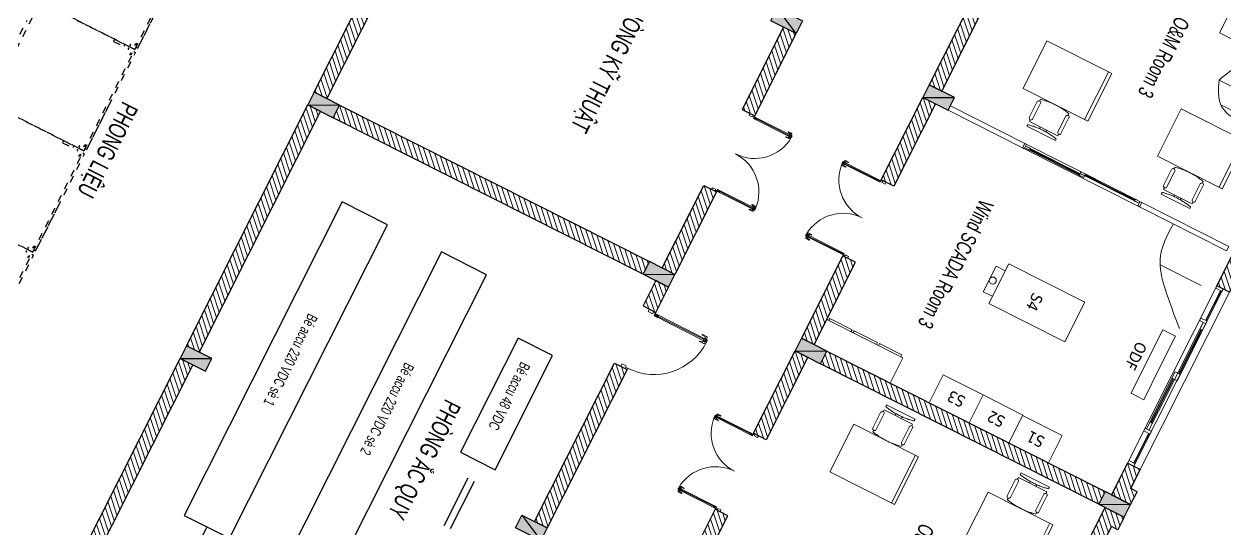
# Model space of a CAD drawing. Header units: metres. Extents: x 0 to 547597, y 0 to 1844684.
# Drawn here: x 543399.81 to 543416.75, y 1844540.76 to 1844547.88 of the extents above; entities that cross this region are included whole.
import ezdxf
from ezdxf.enums import TextEntityAlignment as Align

# ---------------------------------------------------------------- set-up
doc = ezdxf.new("R2010")
doc.units = ezdxf.units.M
for name, pattern in [('ACAD_ISO04W100', [30, 24, -3, 0, -3]), ('CENTER', [2, 1.25, -0.25, 0.25, -0.25]), ('CONTINOUS', [0]), ('HIDDEN', [0.375, 0.25, -0.125])]:
    doc.linetypes.add(name, pattern=pattern)
doc.layers.add('0_khong_in', color=5, linetype='Continuous', plot=False)
for name, color, linetype in [('5_Thep', 4, 'Continuous'), ('KH-Dam', 6, 'Continuous'), ('Noi_that', 7, 'Continuous'), ('TB220kVhientai', 7, 'Continuous'), ('TEXT', 5, 'Continuous'), ('Tuong lai', 1, 'CENTER'), ('VAT LIEU BTCT', 1, 'Continuous')]:
    doc.layers.add(name, color=color, linetype=linetype)
for name, color, linetype, lineweight in [('A-Detl-Medm', 4, 'Continuous', 15), ('A-Door', 35, 'Continuous', 9), ('A-Hatch', 8, 'Continuous', 5), ('A-Sect-Conc', 1, 'Continuous', 30), ('A-Text-VN', 7, 'Continuous', 5), ('A-Wall', 3, 'Continuous', 30), ('Net 015', 3, 'Continuous', 15), ('Tam HPL', 30, 'Continuous', 15), ('TEXT_Phong', 12, 'Continuous', 20), ('TEXT_tu_bang', 12, 'Continuous', 20)]:
    doc.layers.add(name, color=color, linetype=linetype, lineweight=lineweight)
doc.styles.add('cuong DAC', font='hoatbif.shx', dxfattribs={"width": 0.7})
doc.styles.add('hoafon', font='hoatfon.shx', dxfattribs={"width": 0.7})
doc.styles.add('Tahoma-R', font='TAHOMA.TTF')
pattern_1 = [(225, (30947.505, -4433.26), (44.19417, -44.19417), [])]
pattern_2 = [(225, (-1445987.294, -764939.38), (44.1941738, -44.1941738), [])]
pattern_3 = [(225, (-1445987.294, -765039.38), (44.1941738, -44.1941738), [])]
pattern_4 = [(225, (-1441987.294, -764939.38), (44.1941738, -44.1941738), [])]

# ---------------------------------------------------------------- blocks, each defined once
blk = doc.blocks.new('col200x400')
at = {"layer": 'A-Sect-Conc'}
h = blk.add_hatch(color=256, dxfattribs=at)
h.dxf.hatch_style = 1
h.paths.add_polyline_path([(-100, -200), (100, -200), (100, 200), (-100, 200)])
blk.add_line((-100, 200), (100, -200), dxfattribs=at)
blk.add_lwpolyline([(-100, -200), (100, -200), (100, 200), (-100, 200)], close=True, dxfattribs=at)
blk = doc.blocks.new('cua 900')
for p, q in [((-0.2, 8.93), (-0.2, 8.32)), ((-0.06, 8.71), (-0.1, 8.32)), ((0.13, 9.1), (-0.06, 9.1)), ((0.13, 8.85), (0.05, 8.85)), ((0.13, 8.85), (0.13, 9.1)), ((0.52, 9.29), (0.19, 9.29)), ((0.19, 9.29), (0.19, 8.73)), ((0.52, 8.73), (0.19, 9.29)), ((0.19, 8.73), (0.52, 9.29)), ((0.19, 9.29), (0.52, 9.29)), ((0.19, 9.29), (0.52, 9.29)), ((0.19, 1), (0.19, 9.29)), ((0.19, 8.73), (0.52, 8.73)), ((0.19, 8.73), (0.52, 8.73)), ((0.35, 1.56), (0.35, 8.73)), ((0.52, 8.73), (0.52, 9.29)), ((0.52, 1), (0.52, 9.29)), ((0.58, 9.1), (0.77, 9.1)), ((0.58, 8.85), (0.58, 9.1)), ((0.58, 8.85), (0.66, 8.85)), ((0.77, 8.71), (0.81, 8.38)), ((0.9, 8.99), (0.9, 8.38)), ((0, 1), (0, 0)), ((0.19, 1), (0, 1)), ((0.38, 0), (0, 0)), ((0.52, 1.56), (0.19, 1.56)), ((0.19, 1.56), (0.19, 1)), ((0.19, 1.56), (0.52, 1)), ((0.52, 1.56), (0.19, 1)), ((0.19, 1.56), (0.52, 1.56)), ((0.19, 1), (0.52, 1)), ((0.19, 0.67), (0.19, 1)), ((0.19, 1), (0.52, 1)), ((0.38, 0.67), (0.19, 0.67)), ((0.38, 0.67), (0.38, 0)), ((0.52, 1), (0.52, 1.56)), ((8.62, 0.67), (8.62, 0)), ((8.62, 0.67), (8.81, 0.67)), ((8.62, 0), (9, 0)), ((8.81, 0.67), (8.81, 1)), ((8.81, 1), (9, 1)), ((9, 1), (9, 0))]:
    blk.add_line(p, q)
blk.add_arc((0.52, 1), 8.29, 0, 90)
at = {"extrusion": (0, 0, -1)}
for centre, major_axis, ratio, start_param, end_param in [((-0.06, 8.96), (-0.096, -0.119), 0.807443, 0.77844, 2.363153), ((0.09, 8.71), (0.109, -0.109), 1, 2.375353, 3.626458), ((0.18, 9.08), (-0.0381, -0.0381), 1, 1.082127, 2.48572), ((0.18, 8.87), (0.0381, -0.0381), 1, 0.655872, 2.059465), ((0.78, 8.97), (-0.0871, -0.0871), 1, 2.24299, 3.827702), ((-0.15, 8.32), (-0.034, -0.034), 1, 4.099235, 7.068583), ((0.86, 8.38), (0.034, -0.034), 1, 5.497787, 8.467136)]:
    blk.add_ellipse(centre, major_axis=major_axis, ratio=ratio, start_param=start_param, end_param=end_param, dxfattribs=at)
for centre, major_axis, start_param, end_param in [((0.52, 9.08), (-0.0381, -0.0381), 2.652924, 4.056517), ((0.52, 8.87), (-0.0381, -0.0381), 0.655872, 2.059465), ((0.61, 8.71), (-0.109, -0.109), 2.375353, 3.626458)]:
    blk.add_ellipse(centre, major_axis=major_axis, ratio=1, start_param=start_param, end_param=end_param)
blk = doc.blocks.new('CUA DI 1600')
for p, q in [((-0.2, 8.62), (-0.2, 8.01)), ((-0.06, 8.4), (-0.1, 8.01)), ((0.13, 8.79), (-0.06, 8.79)), ((0.13, 8.54), (0.05, 8.54)), ((0.13, 8.54), (0.13, 8.79)), ((0.19, 1), (0.19, 8.98)), ((0.19, 8.98), (0.52, 8.98)), ((0.19, 8.98), (0.52, 8.98)), ((0.19, 8.42), (0.52, 8.98)), ((0.52, 8.42), (0.19, 8.98)), ((0.19, 8.98), (0.19, 8.42)), ((0.52, 8.98), (0.19, 8.98)), ((0.19, 8.42), (0.52, 8.42)), ((0.19, 8.42), (0.52, 8.42)), ((0.35, 1.56), (0.35, 8.42)), ((0.52, 1), (0.52, 8.98)), ((0.52, 8.42), (0.52, 8.98)), ((0.58, 8.54), (0.58, 8.79)), ((0.58, 8.79), (0.77, 8.79)), ((0.58, 8.54), (0.66, 8.54)), ((0.77, 8.4), (0.81, 8.07)), ((0.9, 8.68), (0.9, 8.07)), ((15.1, 8.68), (15.1, 8.07)), ((15.23, 8.4), (15.19, 8.07)), ((15.42, 8.79), (15.23, 8.79)), ((15.42, 8.54), (15.34, 8.54)), ((15.42, 8.54), (15.42, 8.79)), ((15.48, 1), (15.48, 8.98)), ((15.81, 8.98), (15.48, 8.98)), ((15.81, 8.98), (15.48, 8.98)), ((15.81, 8.42), (15.48, 8.98)), ((15.48, 8.42), (15.81, 8.98)), ((15.48, 8.98), (15.81, 8.98)), ((15.48, 8.42), (15.48, 8.98)), ((15.81, 8.42), (15.48, 8.42)), ((15.81, 8.42), (15.48, 8.42)), ((15.65, 1.56), (15.65, 8.42)), ((15.81, 1), (15.81, 8.98)), ((15.81, 8.98), (15.81, 8.42)), ((15.87, 8.54), (15.87, 8.79)), ((15.87, 8.79), (16.06, 8.79)), ((15.87, 8.54), (15.95, 8.54)), ((16.06, 8.4), (16.1, 8.01)), ((16.2, 8.62), (16.2, 8.01)), ((0.19, 1.56), (0.52, 1.56)), ((0.52, 1.56), (0.19, 1)), ((0.19, 1.56), (0.52, 1)), ((0.19, 1.56), (0.19, 1)), ((0.52, 1.56), (0.19, 1.56)), ((0.19, 1), (0.52, 1)), ((0.19, 1), (0.52, 1)), ((0.52, 1), (0.52, 1.56)), ((15.81, 1.56), (15.48, 1.56)), ((15.48, 1.56), (15.81, 1)), ((15.81, 1.56), (15.48, 1)), ((15.48, 1.56), (15.81, 1.56)), ((15.48, 1), (15.48, 1.56)), ((15.81, 1), (15.48, 1)), ((15.81, 1), (15.48, 1)), ((15.81, 1.56), (15.81, 1))]:
    blk.add_line(p, q)
for points in [[(0.38, 0.65), (0.19, 0.65), (0.19, 1), (0, 1), (0, 0), (0.38, 0), (0.38, 0.65)], [(15.62, 0.65), (15.81, 0.65), (15.81, 1), (16, 1), (16, 0), (15.62, 0), (15.62, 0.65)]]:
    blk.add_lwpolyline(points)
for centre, start, end in [((0, 1), 0, 86.29), ((16, 1), 93.71, 180)]:
    blk.add_arc(centre, 8, start, end)
at = {"extrusion": (0, 0, -1)}
for centre, major_axis, ratio, start_param, end_param in [((-0.06, 8.65), (0.096, 0.119), 0.807443, 3.920033, 5.504745), ((-0.15, 8.01), (0.034, 0.034), 1, 0.957642, 3.926991), ((0.09, 8.4), (-0.109, 0.109), 1, 5.516946, 6.768051), ((0.18, 8.77), (0.0381, 0.0381), 1, 4.22372, 5.627313), ((0.18, 8.56), (-0.0381, 0.0381), 1, 3.797465, 5.201058), ((0.78, 8.66), (0.0871, 0.0871), 1, -0.898603, 0.68611), ((0.86, 8.07), (-0.034, 0.034), 1, 2.356194, 5.325543), ((15.39, 8.4), (0.109, 0.109), 1, 3.946149, 5.197254), ((15.48, 8.77), (0.0381, 0.0381), 1, 4.22372, 5.627313), ((15.48, 8.56), (-0.0381, 0.0381), 1, 3.797465, 5.201058)]:
    blk.add_ellipse(centre, major_axis=major_axis, ratio=ratio, start_param=start_param, end_param=end_param, dxfattribs=at)
for centre, major_axis, ratio, start_param, end_param in [((0.52, 8.77), (-0.0381, 0.0381), 1, 4.22372, 5.627313), ((0.52, 8.56), (0.0381, 0.0381), 1, 3.797465, 5.201058), ((0.61, 8.4), (-0.109, 0.109), 1, 3.946149, 5.197254), ((15.22, 8.66), (-0.0871, 0.0871), 1, -0.898603, 0.68611), ((15.14, 8.07), (0.034, 0.034), 1, 2.356194, 5.325543), ((15.82, 8.77), (-0.0381, 0.0381), 1, 4.22372, 5.627313), ((15.82, 8.56), (0.0381, 0.0381), 1, 3.797465, 5.201058), ((15.91, 8.4), (0.109, 0.109), 1, 5.516946, 6.768051), ((16.06, 8.65), (-0.096, 0.119), 0.807443, 3.920033, 5.504745), ((16.15, 8.01), (-0.034, 0.034), 1, 0.957642, 3.926991)]:
    blk.add_ellipse(centre, major_axis=major_axis, ratio=ratio, start_param=start_param, end_param=end_param)
blk = doc.blocks.new('A$C79DB7857')
at = {"layer": 'Noi_that', "color": 8, "lineweight": 20, "ltscale": 0.5}
for p, q in [((-1610, 1805), (-2361, 1805)), ((-2361, 1805), (-2361, 783)), ((-2361, 1755), (-1610, 1755)), ((-1610, 783), (-1610, 1805)), ((-410, 1805), (340, 1805)), ((-410, 783), (-410, 1805)), ((340, 1755), (-410, 1755)), ((340, 1805), (340, 783)), ((-2702, 1541), (-2709, 1531)), ((-2709, 1531), (-2709, 1523)), ((-2694, 1546), (-2702, 1541)), ((-2687, 1546), (-2694, 1546)), ((-2687, 1546), (-2435, 1546)), ((-2425, 1546), (-2435, 1546)), ((-2418, 1541), (-2425, 1546)), ((-2413, 1531), (-2418, 1541)), ((-2410, 1523), (-2413, 1531)), ((390, 1523), (392, 1531)), ((392, 1531), (397, 1541)), ((397, 1541), (405, 1546)), ((405, 1546), (415, 1546)), ((666, 1546), (415, 1546)), ((666, 1546), (674, 1546)), ((674, 1546), (681, 1541)), ((681, 1541), (689, 1531)), ((689, 1531), (689, 1523)), ((-2812, 1521), (-2787, 1521)), ((-2812, 1072), (-2812, 1521)), ((-2782, 1508), (-2787, 1521)), ((-2779, 1493), (-2782, 1508)), ((-2777, 1478), (-2779, 1493)), ((-2774, 1466), (-2777, 1478)), ((-2772, 1451), (-2774, 1466)), ((-2769, 1438), (-2772, 1451)), ((-2769, 1424), (-2769, 1438)), ((-2767, 1409), (-2769, 1424)), ((-2764, 1396), (-2767, 1409)), ((-2764, 1381), (-2764, 1396)), ((-2762, 1366), (-2764, 1381)), ((-2762, 1354), (-2762, 1366)), ((-2737, 1072), (-2737, 1521)), ((-2737, 1521), (-2712, 1521)), ((-2709, 1523), (-2709, 1513)), ((-2709, 1513), (-2702, 1506)), ((-2702, 1506), (-2694, 1501)), ((-2694, 1501), (-2687, 1498)), ((-2687, 1496), (-2435, 1496)), ((-2435, 1498), (-2425, 1501)), ((-2425, 1501), (-2418, 1506)), ((-2418, 1506), (-2413, 1513)), ((-2413, 1513), (-2410, 1523)), ((-2410, 1521), (-2385, 1521)), ((-2383, 1508), (-2385, 1521)), ((-2380, 1493), (-2383, 1508)), ((-2378, 1478), (-2380, 1493)), ((-2375, 1466), (-2378, 1478)), ((-2373, 1451), (-2375, 1466)), ((-2370, 1438), (-2373, 1451)), ((-2368, 1424), (-2370, 1438)), ((-2366, 1409), (-2368, 1424)), ((-2366, 1396), (-2366, 1409)), ((-2363, 1381), (-2366, 1396)), ((-2363, 1366), (-2363, 1381)), ((-2363, 1354), (-2363, 1366)), ((342, 1381), (345, 1396)), ((342, 1366), (342, 1381)), ((342, 1354), (342, 1366)), ((345, 1409), (347, 1424)), ((345, 1396), (345, 1409)), ((347, 1424), (350, 1438)), ((350, 1438), (352, 1451)), ((352, 1451), (355, 1466)), ((355, 1466), (357, 1478)), ((357, 1478), (360, 1493)), ((360, 1493), (362, 1508)), ((362, 1508), (365, 1521)), ((390, 1521), (365, 1521)), ((392, 1513), (390, 1523)), ((397, 1506), (392, 1513)), ((405, 1501), (397, 1506)), ((415, 1498), (405, 1501)), ((666, 1496), (415, 1496)), ((674, 1501), (666, 1498)), ((681, 1506), (674, 1501)), ((689, 1513), (681, 1506)), ((689, 1523), (689, 1513)), ((716, 1521), (691, 1521)), ((716, 1072), (716, 1521)), ((741, 1366), (744, 1381)), ((741, 1354), (741, 1366)), ((744, 1396), (746, 1409)), ((744, 1381), (744, 1396)), ((746, 1409), (749, 1424)), ((749, 1438), (751, 1451)), ((749, 1424), (749, 1438)), ((751, 1451), (753, 1466)), ((753, 1466), (756, 1478)), ((756, 1478), (758, 1493)), ((758, 1493), (761, 1508)), ((761, 1508), (766, 1521)), ((791, 1521), (766, 1521)), ((791, 1072), (791, 1521)), ((-2767, 1184), (-2764, 1197)), ((-2764, 1212), (-2762, 1227)), ((-2764, 1197), (-2764, 1212)), ((-2762, 1339), (-2762, 1354)), ((-2762, 1346), (-2737, 1346)), ((-2762, 1324), (-2762, 1339)), ((-2762, 1311), (-2762, 1324)), ((-2759, 1296), (-2762, 1311)), ((-2762, 1281), (-2759, 1296)), ((-2762, 1269), (-2762, 1281)), ((-2762, 1254), (-2762, 1269)), ((-2762, 1239), (-2762, 1254)), ((-2762, 1244), (-2737, 1244)), ((-2762, 1227), (-2762, 1239)), ((-2366, 1197), (-2363, 1212)), ((-2366, 1184), (-2366, 1197)), ((-2361, 1339), (-2363, 1354)), ((-2363, 1239), (-2361, 1254)), ((-2363, 1227), (-2363, 1239)), ((-2363, 1212), (-2363, 1227)), ((-2361, 1324), (-2361, 1339)), ((-2361, 1311), (-2361, 1324)), ((-2361, 1296), (-2361, 1311)), ((-2361, 1281), (-2361, 1296)), ((-2361, 1269), (-2361, 1281)), ((-2361, 1254), (-2361, 1269)), ((340, 1339), (342, 1354)), ((340, 1324), (340, 1339)), ((340, 1311), (340, 1324)), ((340, 1296), (340, 1311)), ((340, 1281), (340, 1296)), ((340, 1269), (340, 1281)), ((340, 1254), (340, 1269)), ((342, 1239), (340, 1254)), ((342, 1227), (342, 1239)), ((342, 1212), (342, 1227)), ((345, 1197), (342, 1212)), ((345, 1184), (345, 1197)), ((741, 1346), (716, 1346)), ((741, 1244), (716, 1244)), ((739, 1296), (741, 1311)), ((741, 1281), (739, 1296)), ((741, 1339), (741, 1354)), ((741, 1324), (741, 1339)), ((741, 1311), (741, 1324)), ((741, 1269), (741, 1281)), ((741, 1254), (741, 1269)), ((741, 1239), (741, 1254)), ((741, 1227), (741, 1239)), ((744, 1212), (741, 1227)), ((744, 1197), (744, 1212)), ((746, 1184), (744, 1197)), ((-2812, 1072), (-2787, 1072)), ((-2787, 1072), (-2782, 1085)), ((-2782, 1085), (-2779, 1100)), ((-2779, 1100), (-2777, 1112)), ((-2777, 1112), (-2774, 1127)), ((-2774, 1127), (-2772, 1142)), ((-2772, 1142), (-2769, 1154)), ((-2769, 1169), (-2767, 1184)), ((-2769, 1154), (-2769, 1169)), ((-2737, 1072), (-2712, 1072)), ((-2702, 1090), (-2709, 1082)), ((-2709, 1082), (-2709, 1072)), ((-2709, 1072), (-2709, 1062)), ((-2709, 1062), (-2702, 1055)), ((-2694, 1095), (-2702, 1090)), ((-2702, 1055), (-2694, 1050)), ((-2687, 1097), (-2694, 1095)), ((-2694, 1050), (-2687, 1047)), ((-2687, 1097), (-2435, 1097)), ((-2687, 1045), (-2435, 1045)), ((-2425, 1095), (-2435, 1097)), ((-2435, 1047), (-2425, 1050)), ((-2418, 1090), (-2425, 1095)), ((-2425, 1050), (-2418, 1055)), ((-2413, 1082), (-2418, 1090)), ((-2418, 1055), (-2413, 1062)), ((-2410, 1072), (-2413, 1082)), ((-2413, 1062), (-2410, 1072)), ((-2410, 1072), (-2385, 1072)), ((-2385, 1072), (-2383, 1085)), ((-2383, 1085), (-2380, 1100)), ((-2380, 1100), (-2378, 1112)), ((-2378, 1112), (-2375, 1127)), ((-2375, 1127), (-2373, 1142)), ((-2373, 1142), (-2370, 1154)), ((-2370, 1154), (-2368, 1169)), ((-2368, 1169), (-2366, 1184)), ((347, 1169), (345, 1184)), ((350, 1154), (347, 1169)), ((352, 1142), (350, 1154)), ((355, 1127), (352, 1142)), ((357, 1112), (355, 1127)), ((360, 1100), (357, 1112)), ((362, 1085), (360, 1100)), ((365, 1072), (362, 1085)), ((390, 1072), (365, 1072)), ((390, 1072), (392, 1082)), ((392, 1062), (390, 1072)), ((392, 1082), (397, 1090)), ((397, 1055), (392, 1062)), ((397, 1090), (405, 1095)), ((405, 1050), (397, 1055)), ((405, 1095), (415, 1097)), ((415, 1047), (405, 1050)), ((666, 1097), (415, 1097)), ((666, 1045), (415, 1045)), ((666, 1097), (674, 1095)), ((674, 1050), (666, 1047)), ((674, 1095), (681, 1090)), ((681, 1055), (674, 1050)), ((681, 1090), (689, 1082)), ((689, 1062), (681, 1055)), ((689, 1082), (689, 1072)), ((689, 1072), (689, 1062)), ((716, 1072), (691, 1072)), ((749, 1169), (746, 1184)), ((749, 1154), (749, 1169)), ((751, 1142), (749, 1154)), ((753, 1127), (751, 1142)), ((756, 1112), (753, 1127)), ((758, 1100), (756, 1112)), ((761, 1085), (758, 1100)), ((766, 1072), (761, 1085)), ((791, 1072), (766, 1072)), ((-2361, 783), (-1610, 783)), ((340, 783), (-410, 783)), ((-1610, -317), (-2361, -317)), ((-2361, -317), (-2361, -1339)), ((-1610, -1339), (-1610, -317)), ((-410, -317), (340, -317)), ((-410, -1339), (-410, -317)), ((340, -317), (340, -1339)), ((-2361, -367), (-1610, -367)), ((340, -367), (-410, -367)), ((-2812, -601), (-2787, -601)), ((-2812, -1050), (-2812, -601)), ((-2782, -614), (-2787, -601)), ((-2779, -628), (-2782, -614)), ((-2777, -643), (-2779, -628)), ((-2774, -656), (-2777, -643)), ((-2772, -671), (-2774, -656)), ((-2769, -683), (-2772, -671)), ((-2737, -1050), (-2737, -601)), ((-2737, -601), (-2712, -601)), ((-2702, -581), (-2709, -591)), ((-2709, -591), (-2709, -599)), ((-2709, -599), (-2709, -609)), ((-2709, -609), (-2702, -616)), ((-2694, -576), (-2702, -581)), ((-2702, -616), (-2694, -621)), ((-2687, -576), (-2694, -576)), ((-2694, -621), (-2687, -623)), ((-2687, -576), (-2435, -576)), ((-2687, -626), (-2435, -626)), ((-2425, -576), (-2435, -576)), ((-2435, -623), (-2425, -621)), ((-2418, -581), (-2425, -576)), ((-2425, -621), (-2418, -616)), ((-2413, -591), (-2418, -581)), ((-2418, -616), (-2413, -609)), ((-2410, -599), (-2413, -591)), ((-2413, -609), (-2410, -599)), ((-2410, -601), (-2385, -601)), ((-2383, -614), (-2385, -601)), ((-2380, -628), (-2383, -614)), ((-2378, -643), (-2380, -628)), ((-2375, -656), (-2378, -643)), ((-2373, -671), (-2375, -656)), ((-2370, -683), (-2373, -671)), ((350, -683), (352, -671)), ((352, -671), (355, -656)), ((355, -656), (357, -643)), ((357, -643), (360, -628)), ((360, -628), (362, -614)), ((362, -614), (365, -601)), ((390, -601), (365, -601)), ((390, -599), (392, -591)), ((392, -609), (390, -599)), ((392, -591), (397, -581)), ((397, -616), (392, -609)), ((397, -581), (405, -576)), ((405, -621), (397, -616)), ((405, -576), (415, -576)), ((415, -623), (405, -621)), ((666, -576), (415, -576)), ((666, -626), (415, -626)), ((666, -576), (674, -576)), ((674, -621), (666, -623)), ((674, -576), (681, -581)), ((681, -616), (674, -621)), ((681, -581), (689, -591)), ((689, -609), (681, -616)), ((689, -591), (689, -599)), ((689, -599), (689, -609)), ((716, -601), (691, -601)), ((716, -1050), (716, -601)), ((749, -683), (751, -671)), ((751, -671), (753, -656)), ((753, -656), (756, -643)), ((756, -643), (758, -628)), ((758, -628), (761, -614)), ((761, -614), (766, -601)), ((791, -601), (766, -601)), ((791, -1050), (791, -601)), ((-2769, -698), (-2769, -683)), ((-2767, -713), (-2769, -698)), ((-2764, -726), (-2767, -713)), ((-2764, -741), (-2764, -726)), ((-2762, -756), (-2764, -741)), ((-2762, -768), (-2762, -756)), ((-2762, -783), (-2762, -768)), ((-2762, -776), (-2737, -776)), ((-2762, -798), (-2762, -783)), ((-2762, -810), (-2762, -798)), ((-2759, -825), (-2762, -810)), ((-2762, -840), (-2759, -825)), ((-2762, -853), (-2762, -840)), ((-2368, -698), (-2370, -683)), ((-2366, -713), (-2368, -698)), ((-2366, -726), (-2366, -713)), ((-2363, -741), (-2366, -726)), ((-2363, -756), (-2363, -741)), ((-2363, -768), (-2363, -756)), ((-2361, -783), (-2363, -768)), ((-2361, -798), (-2361, -783)), ((-2361, -810), (-2361, -798)), ((-2361, -825), (-2361, -810)), ((-2361, -840), (-2361, -825)), ((-2361, -853), (-2361, -840)), ((340, -783), (342, -768)), ((340, -798), (340, -783)), ((340, -810), (340, -798)), ((340, -825), (340, -810)), ((340, -840), (340, -825)), ((340, -853), (340, -840)), ((342, -741), (345, -726)), ((342, -756), (342, -741)), ((342, -768), (342, -756)), ((345, -713), (347, -698)), ((345, -726), (345, -713)), ((347, -698), (350, -683)), ((741, -776), (716, -776)), ((739, -825), (741, -810)), ((741, -840), (739, -825)), ((741, -756), (744, -741)), ((741, -768), (741, -756)), ((741, -783), (741, -768)), ((741, -798), (741, -783)), ((741, -810), (741, -798)), ((741, -853), (741, -840)), ((744, -726), (746, -713)), ((744, -741), (744, -726)), ((746, -713), (749, -698)), ((749, -698), (749, -683)), ((-2779, -1022), (-2777, -1010)), ((-2777, -1010), (-2774, -995)), ((-2774, -995), (-2772, -980)), ((-2772, -980), (-2769, -967)), ((-2769, -952), (-2767, -938)), ((-2769, -967), (-2769, -952)), ((-2767, -938), (-2764, -925)), ((-2764, -910), (-2762, -895)), ((-2764, -925), (-2764, -910)), ((-2762, -868), (-2762, -853)), ((-2762, -883), (-2762, -868)), ((-2762, -878), (-2737, -878)), ((-2762, -895), (-2762, -883)), ((-2380, -1022), (-2378, -1010)), ((-2378, -1010), (-2375, -995)), ((-2375, -995), (-2373, -980)), ((-2373, -980), (-2370, -967)), ((-2370, -967), (-2368, -952)), ((-2368, -952), (-2366, -938)), ((-2366, -925), (-2363, -910)), ((-2366, -938), (-2366, -925)), ((-2363, -883), (-2361, -868)), ((-2363, -895), (-2363, -883)), ((-2363, -910), (-2363, -895)), ((-2361, -868), (-2361, -853)), ((340, -868), (340, -853)), ((342, -883), (340, -868)), ((342, -895), (342, -883)), ((342, -910), (342, -895)), ((345, -925), (342, -910)), ((345, -938), (345, -925)), ((347, -952), (345, -938)), ((350, -967), (347, -952)), ((352, -980), (350, -967)), ((355, -995), (352, -980)), ((357, -1010), (355, -995)), ((360, -1022), (357, -1010)), ((741, -878), (716, -878)), ((741, -868), (741, -853)), ((741, -883), (741, -868)), ((741, -895), (741, -883)), ((744, -910), (741, -895)), ((744, -925), (744, -910)), ((746, -938), (744, -925)), ((749, -952), (746, -938)), ((749, -967), (749, -952)), ((751, -980), (749, -967)), ((753, -995), (751, -980)), ((756, -1010), (753, -995)), ((758, -1022), (756, -1010)), ((-2812, -1050), (-2787, -1050)), ((-2787, -1050), (-2782, -1037)), ((-2782, -1037), (-2779, -1022)), ((-2737, -1050), (-2712, -1050)), ((-2702, -1032), (-2709, -1040)), ((-2709, -1040), (-2709, -1050)), ((-2709, -1050), (-2709, -1060)), ((-2709, -1060), (-2702, -1067)), ((-2694, -1027), (-2702, -1032)), ((-2702, -1067), (-2694, -1072)), ((-2687, -1025), (-2694, -1027)), ((-2694, -1072), (-2687, -1075)), ((-2687, -1025), (-2435, -1025)), ((-2687, -1077), (-2435, -1077)), ((-2425, -1027), (-2435, -1025)), ((-2435, -1075), (-2425, -1072)), ((-2418, -1032), (-2425, -1027)), ((-2425, -1072), (-2418, -1067)), ((-2413, -1040), (-2418, -1032)), ((-2418, -1067), (-2413, -1060)), ((-2410, -1050), (-2413, -1040)), ((-2413, -1060), (-2410, -1050)), ((-2410, -1050), (-2385, -1050)), ((-2385, -1050), (-2383, -1037)), ((-2383, -1037), (-2380, -1022)), ((362, -1037), (360, -1022)), ((365, -1050), (362, -1037)), ((390, -1050), (365, -1050)), ((390, -1050), (392, -1040)), ((392, -1060), (390, -1050)), ((392, -1040), (397, -1032)), ((397, -1067), (392, -1060)), ((397, -1032), (405, -1027)), ((405, -1072), (397, -1067)), ((405, -1027), (415, -1025)), ((415, -1075), (405, -1072)), ((666, -1025), (415, -1025)), ((666, -1077), (415, -1077)), ((666, -1025), (674, -1027)), ((674, -1072), (666, -1075)), ((674, -1027), (681, -1032)), ((681, -1067), (674, -1072)), ((681, -1032), (689, -1040)), ((689, -1060), (681, -1067)), ((689, -1040), (689, -1050)), ((689, -1050), (689, -1060)), ((716, -1050), (691, -1050)), ((761, -1037), (758, -1022)), ((766, -1050), (761, -1037)), ((791, -1050), (766, -1050)), ((-2361, -1339), (-1610, -1339)), ((340, -1339), (-410, -1339))]:
    blk.add_line(p, q, dxfattribs=at)
at = {"layer": 'Tam HPL', "lineweight": 13, "ltscale": 0.5}
for p, q in [((-1310, 1555), (-1310, 2155)), ((-1010, 2155), (-1010, 1077)), ((-710, 2155), (-710, 1555)), ((-626, 1555), (-1394, 1555)), ((-1310, 1255), (-1310, 1555)), ((-710, 1555), (-710, 1255))]:
    blk.add_line(p, q, dxfattribs=at)
for points in [[(-1310, 2155), (-1360, 1877), (-1310, 1255), (-1010, 1077)], [(-710, 2155), (-660, 1877), (-710, 1255), (-1010, 1077)]]:
    blk.add_spline(points, degree=3, dxfattribs=at)
blk = doc.blocks.new('A$C51836762')
at = {"layer": 'TEXT_tu_bang', "ltscale": 0.5}
for p, q in [((-639, 605), (561, 605)), ((-639, 205), (-639, 605)), ((-609, 635), (-609, 605)), ((-609, 635), (-254, 635)), ((-254, 605), (-254, 635)), ((-224, 605), (-224, 635)), ((-224, 635), (146, 635)), ((146, 605), (146, 635)), ((176, 635), (531, 635)), ((176, 605), (176, 635)), ((531, 635), (531, 605)), ((561, 205), (561, 605)), ((-639, 205), (561, 205))]:
    blk.add_line(p, q, dxfattribs=at)
blk = doc.blocks.new('A$C5867169F')
at = {"layer": '0_khong_in', "color": 3, "lineweight": 15, "ltscale": 0.5}
blk.add_circle((-1020, -263), 50, dxfattribs=at)
at = {"layer": 'Tam HPL', "lineweight": 13, "ltscale": 0.5}
blk.add_line((-2280, 1745), (-2280, 2393), dxfattribs=at)
blk.add_open_spline([(-2880, 1652), (-2458, 1626), (-2161, 1819), (-2042, 1911), (-1601, 2393)], degree=3, knots=[0.15626, 0.15626, 0.15626, 0.15626, 1, 1.985375, 1.985375, 1.985375, 1.985375], dxfattribs=at)
at = {"layer": 'TEXT_tu_bang', "ltscale": 0.5}
for p, q in [((-980, 2393), (-1480, 2393)), ((-1480, 2393), (-1480, 2193)), ((-480, 2393), (-980, 2393)), ((-480, 2193), (-480, 2393)), ((-1480, 2193), (-980, 2193)), ((-980, 2193), (-480, 2193)), ((488, 1593), (488, 969)), ((920, 1593), (488, 1593)), ((-1332, -168), (-1332, 1032)), ((-1332, 1032), (-708, 1032)), ((-708, 1032), (-708, -168)), ((481, 969), (481, 340)), ((920, 969), (481, 969)), ((488, 969), (920, 969)), ((481, 340), (920, 340)), ((481, 340), (481, -289)), ((920, 340), (481, 340)), ((-708, -168), (-1332, -168)), ((-1220, -313), (-1220, -168)), ((-1220, -168), (-820, -168)), ((-820, -168), (-820, -313)), ((-820, -313), (-1220, -313)), ((481, -289), (920, -289))]:
    blk.add_line(p, q, dxfattribs=at)
at = {"color": 7, "linetype": 'CONTINOUS', "rotation": 90}
blk.add_blockref('A$C51836762', (1126, -1467), dxfattribs=at)
at = {"layer": 'TEXT_tu_bang', "lineweight": 20, "ltscale": 0.5, "style": 'Tahoma-R'}
for s, p in [('ODF', (-980, 2018)), ('S4', (-1014, 400))]:
    blk.add_text(s, height=162, dxfattribs=at).set_placement(p, align=Align.MIDDLE_CENTER)
for s, p in [('S1', (704, 1281)), ('S2', (701, 655)), ('S3', (701, 26))]:
    blk.add_text(s, height=162, rotation=270, dxfattribs=at).set_placement(p, align=Align.MIDDLE_CENTER)
blk = doc.blocks.new('A$C3F01145D')
at = {"layer": 'A-Door'}
for points in [[(-74.5, -1407.5), (-74.5, 1232.5), (-174.5, 1232.5), (-174.5, -1407.5)], [(-174.5, 1192.5), (-174.5, 1232.5), (-74.5, 1232.5), (-74.5, 1192.5)], [(-174.5, 1192.5), (-134.5, 1192.5), (-134.5, 1092.5), (-174.5, 1092.5)], [(-174.5, 1192.5), (-174.5, -137.5), (-134.5, -137.5), (-134.5, 1192.5)], [(-174.5, -37.5), (-134.5, -37.5), (-134.5, -137.5), (-174.5, -137.5)], [(-134.5, -37.5), (-94.5, -37.5), (-94.5, -137.5), (-134.5, -137.5)], [(-134.5, -37.5), (-134.5, -1367.5), (-94.5, -1367.5), (-94.5, -37.5)], [(-174.5, -1407.5), (-174.5, -1367.5), (-74.5, -1367.5), (-74.5, -1407.5)], [(-134.5, -1267.5), (-94.5, -1267.5), (-94.5, -1367.5), (-134.5, -1367.5)]]:
    blk.add_lwpolyline(points, close=True, dxfattribs=at)
at = {"layer": 'A-Door', "const_width": 20}
for points in [[(-154.5, -37.5), (-154.5, 1092.5)], [(-114.5, -1267.5), (-114.5, -137.5)]]:
    blk.add_lwpolyline(points, dxfattribs=at)
blk = doc.blocks.new('PNGY')
at = {"color": 6, "linetype": 'ACAD_ISO04W100', "ltscale": 0.2}
for p, q in [((444879, -21543), (444879, -24053)), ((444879, -21543), (444879, -24053)), ((444879, -21553), (444879, -24053)), ((444879, -21553), (444879, -24053)), ((446479, -21543), (446479, -24053)), ((446479, -21543), (446479, -24053)), ((446479, -21553), (446479, -24053)), ((446479, -21553), (446479, -24053)), ((448079, -21543), (448079, -24053)), ((448079, -21543), (448079, -24053)), ((448079, -21553), (448079, -24053)), ((448079, -21553), (448079, -24053)), ((445619, -22510), (445194, -22510)), ((444879, -23968), (444879, -22560)), ((446429, -22560), (444933, -22560)), ((446479, -23968), (446479, -22560)), ((448079, -23968), (448079, -22560)), ((444879, -23733), (444914, -23733)), ((444879, -23733), (444914, -23733)), ((444914, -23733), (444914, -23895)), ((446479, -23733), (446514, -23733)), ((446479, -23733), (446514, -23733)), ((446514, -23733), (446514, -23895)), ((444879, -24053), (443679, -24053)), ((444845, -24053), (444845, -24082)), ((444879, -23895), (444914, -23895)), ((444879, -24053), (444879, -23968)), ((444879, -23968), (444879, -23968)), ((446479, -24053), (444879, -24053)), ((444912, -24053), (444912, -24082)), ((446445, -24053), (446445, -24082)), ((446479, -23895), (446514, -23895)), ((446479, -24053), (446479, -23968)), ((446479, -23968), (446479, -23968)), ((448079, -24053), (446479, -24053)), ((446512, -24053), (446512, -24082)), ((448045, -24053), (448045, -24082)), ((448079, -24053), (448079, -23968)), ((448079, -23968), (448079, -23968)), ((449679, -24053), (448079, -24053)), ((448112, -24053), (448112, -24082)), ((444757, -24082), (443712, -24082)), ((444845, -24082), (444279, -24082)), ((446357, -24082), (444912, -24082)), ((446445, -24082), (445679, -24082)), ((447957, -24082), (446512, -24082)), ((448045, -24082), (447279, -24082)), ((449557, -24082), (448112, -24082))]:
    blk.add_line(p, q, dxfattribs=at)
for points in [[(444824, -24025), (444792, -24025), (444792, -24037), (444824, -24037)], [(444978, -24025), (444945, -24025), (444945, -24037), (444978, -24037)], [(446424, -24025), (446392, -24025), (446392, -24037), (446424, -24037)], [(446578, -24025), (446545, -24025), (446545, -24037), (446578, -24037)], [(448024, -24025), (447992, -24025), (447992, -24037), (448024, -24037)], [(448178, -24025), (448145, -24025), (448145, -24037), (448178, -24037)]]:
    blk.add_lwpolyline(points, close=True, dxfattribs=at)
for centre in [(444852, -23968), (444910, -23968), (446452, -23968), (446510, -23968), (448052, -23968), (448110, -23968)]:
    blk.add_circle(centre, 5.5, dxfattribs=at)
blk = doc.blocks.new('A$C445369CA')
at = {"layer": 'A-Hatch'}
h = blk.add_hatch(dxfattribs=at)
h.set_pattern_fill('ANSI31', color=256, scale=500, angle=180)
h.set_pattern_definition([(225, (26947.505, -4433.26), (44.19417, -44.19417), [])])
h.paths.add_polyline_path([(4800, -300), (4300, -300), (4300, 0), (4500, 0), (4500, -100), (4800, -100)])
h = blk.add_hatch(dxfattribs=at)
h.set_pattern_fill('ANSI31', color=256, scale=500, angle=180)
h.set_pattern_definition(pattern_1)
h.paths.add_polyline_path([(7600, -300), (8100, -300), (8100, 0), (7900, 0), (7900, -100), (7600, -100)])
h = blk.add_hatch(dxfattribs=at)
h.set_pattern_fill('ANSI31', color=256, scale=500, angle=180)
h.set_pattern_definition(pattern_1)
h.paths.add_polyline_path([(8800, -300), (8300, -300), (8300, 0), (8500, 0), (8500, -100), (8800, -100)])
h = blk.add_hatch(dxfattribs=at)
h.set_pattern_fill('ANSI31', color=256, scale=500, angle=180)
h.set_pattern_definition([(225, (-1421987.294, -760039.38), (44.1941738, -44.1941738), [])])
h.paths.add_polyline_path([(8100, -400), (8300, -400), (8300, -4800), (8100, -4800)])
h = blk.add_hatch(dxfattribs=at)
h.set_pattern_fill('ANSI31', color=256, scale=500, angle=180)
h.set_pattern_definition([(225, (-1449987.294, -764939.38), (44.1941738, -44.1941738), [])])
h.paths.add_polyline_path([(2799.8, -5200), (4100, -5200), (4100, -5000), (2799.8, -5000)])
h = blk.add_hatch(dxfattribs=at)
h.set_pattern_fill('ANSI31', color=256, scale=500, angle=180)
h.set_pattern_definition(pattern_2)
h.paths.add_polyline_path([(5600.2, -5200), (4300, -5200), (4300, -5000), (5600.2, -5000)])
h = blk.add_hatch(dxfattribs=at)
h.set_pattern_fill('ANSI31', color=256, scale=500, angle=180)
h.set_pattern_definition(pattern_2)
h.paths.add_polyline_path([(6799.8, -5200), (8100, -5200), (8100, -5000), (6799.8, -5000)])
h = blk.add_hatch(dxfattribs=at)
h.set_pattern_fill('ANSI31', color=256, scale=500, angle=180)
h.set_pattern_definition(pattern_4)
h.paths.add_polyline_path([(9600.2, -5200), (8300, -5200), (8300, -5000), (9600.2, -5000)])
h = blk.add_hatch(dxfattribs=at)
h.set_pattern_fill('ANSI31', color=256, scale=500, angle=180)
h.set_pattern_definition(pattern_4)
h.paths.add_polyline_path([(10799.8, -5200), (12100, -5200), (12100, -5000), (10799.8, -5000)])
h = blk.add_hatch(dxfattribs=at)
h.set_pattern_fill('ANSI31', color=256, scale=500, angle=180)
h.set_pattern_definition(pattern_3)
h.paths.add_polyline_path([(5600.2, -7200), (4300, -7200), (4300, -7400), (5600.2, -7400)])
h = blk.add_hatch(dxfattribs=at)
h.set_pattern_fill('ANSI31', color=256, scale=500, angle=180)
h.set_pattern_definition(pattern_3)
h.paths.add_polyline_path([(6799.8, -7200), (8100, -7200), (8100, -7400), (6799.8, -7400)])
h = blk.add_hatch(dxfattribs=at)
h.set_pattern_fill('ANSI31', color=256, scale=500, angle=180)
h.set_pattern_definition([(225, (39247.505, -3533.26), (44.19417, -44.19417), [])])
h.paths.add_polyline_path([(8300, -7400), (8700, -7400), (8700, -7200), (8300, -7200)])
h = blk.add_hatch(dxfattribs=at)
h.set_pattern_fill('ANSI31', color=256, scale=500, angle=180)
h.set_pattern_definition([(225, (-1437987.294, -765039.38), (44.1941738, -44.1941738), [])])
h.paths.add_polyline_path([(9600, -7200), (12100, -7200), (12100, -7400), (9600, -7400)])
h = blk.add_hatch(dxfattribs=at)
h.set_pattern_fill('ANSI31', color=256, scale=500, angle=180)
h.set_pattern_definition([(225, (-1421987.294, -766539.38), (44.1941738, -44.1941738), [])])
h.paths.add_polyline_path([(8100, -7600), (8300, -7600), (8300, -12500), (8100, -12500)])
h = blk.add_hatch(dxfattribs=at)
h.set_pattern_fill('ANSI31', color=256, scale=500, angle=180)
h.set_pattern_definition([(225, (-1441987.294, -764539.38), (44.1941738, -44.1941738), [])])
h.paths.add_polyline_path([(8100, -12900), (4300, -12900), (4300, -12700), (8100, -12700)])
h = blk.add_hatch(dxfattribs=at)
h.set_pattern_fill('ANSI31', color=256, scale=500, angle=180)
h.set_pattern_definition([(225, (-1437987.294, -764539.38), (44.1941738, -44.1941738), [])])
h.paths.add_polyline_path([(12100, -12900), (8300, -12900), (8300, -12700), (12100, -12700)])
h = blk.add_hatch(dxfattribs=at)
h.set_pattern_fill('ANSI31', color=256, scale=500, angle=180)
h.set_pattern_definition([(225, (-1433987.294, -764539.38), (44.1941738, -44.1941738), [])])
h.paths.add_polyline_path([(16100, -12900), (12300, -12900), (12300, -12700), (16100, -12700)])
at = {"layer": 'VAT LIEU BTCT', "linetype": 'Continuous', "ltscale": 0.3}
for points in [[(8100, 0), (8300, 0), (8300, -400), (8100, -400)], [(8100, -4800), (8300, -4800), (8300, -5200), (8100, -5200)], [(8300, -7600), (8100, -7600), (8100, -7200), (8300, -7200)], [(12100, -7600), (12300, -7600), (12300, -7200), (12100, -7200)]]:
    blk.add_hatch(color=256, dxfattribs=at).paths.add_polyline_path(points)
at = {"color": 7, "linetype": 'CONTINOUS'}
blk.add_lwpolyline([(11700, -8225), (9900, -8225), (9900, -8770), (11700, -8770)], close=True, dxfattribs=at)
at = {"color": 7, "linetype": 'CONTINOUS', "elevation": 0}
for points in [[(14250, -9569.5), (9300, -9569.5), (9300, -10284.5), (14250, -10284.5)], [(14250, -11134), (9300, -11134), (9300, -11849), (14250, -11849)]]:
    blk.add_lwpolyline(points, close=True, dxfattribs=at)
at = {"layer": 'A-Detl-Medm'}
blk.add_lwpolyline([(4800, -300), (7600, -300), (7600, -100), (4800, -100)], close=True, dxfattribs=at)
at = {"layer": 'A-Door'}
for points in [[(7600, -300), (4800, -300), (4800, -200), (7600, -200)], [(4840, -200), (4800, -200), (4800, -300), (4840, -300)], [(5350, -200), (5310, -200), (5310, -300), (5350, -300)], [(5350, -200), (5350, -240), (5450, -240), (5450, -200)], [(5350, -200), (6250, -200), (6250, -240), (5350, -240)], [(6150, -200), (6150, -240), (6250, -240), (6250, -200)], [(6150, -240), (6150, -280), (6250, -280), (6250, -240)], [(6150, -240), (7050, -240), (7050, -280), (6150, -280)], [(7090, -200), (7050, -200), (7050, -300), (7090, -300)], [(7600, -200), (7560, -200), (7560, -300), (7600, -300)]]:
    blk.add_lwpolyline(points, close=True, dxfattribs=at)
at = {"layer": 'A-Door', "const_width": 20}
for points in [[(5310, -220), (4840, -220)], [(6150, -220), (5450, -220)], [(6950, -260), (6250, -260)], [(7560, -220), (7090, -220)]]:
    blk.add_lwpolyline(points, dxfattribs=at)
at = {"layer": 'A-Wall', "ltscale": 10}
for p, q in [((8100, -7400), (7000, -7400)), ((8300, -7600), (8100, -7600))]:
    blk.add_line(p, q, dxfattribs=at)
at = {"layer": 'A-Wall'}
for points in [[(4300, 0), (4500, 0), (4500, -100), (4800, -100), (4800, -300), (4300, -300), (4300, 0)], [(8100, 0), (7900, 0), (7900, -100), (7600, -100), (7600, -300), (8100, -300), (8100, 0)], [(8300, 0), (8500, 0), (8500, -100), (8800, -100), (8800, -300), (8300, -300), (8300, 0)]]:
    blk.add_lwpolyline(points, dxfattribs=at)
at = {"layer": 'A-Wall', "ltscale": 10}
for points in [[(8100, -400), (8300, -400), (8300, 0), (8100, 0)], [(8100, -400), (8300, -400), (8300, 0), (8100, 0)], [(8100, -400), (8300, -400), (8300, -4800), (8100, -4800)], [(2799.8, -5200), (4100, -5200), (4100, -5000), (2799.8, -5000)], [(5600.2, -5200), (4300, -5200), (4300, -5000), (5600.2, -5000)], [(6799.8, -5200), (8100, -5200), (8100, -5000), (6799.8, -5000)], [(9600.2, -5200), (8300, -5200), (8300, -5000), (9600.2, -5000)], [(10799.8, -5200), (12100, -5200), (12100, -5000), (10799.8, -5000)], [(5600.2, -7200), (4300, -7200), (4300, -7400), (5600.2, -7400)], [(6799.8, -7200), (8100, -7200), (8100, -7400), (6799.8, -7400)], [(8300, -7200), (8100, -7200), (8100, -7600), (8300, -7600)], [(8300, -7200), (8100, -7200), (8100, -7600), (8300, -7600)], [(8700, -7200), (8300, -7200), (8300, -7400), (8700, -7400)], [(9600, -7200), (12100, -7200), (12100, -7400), (9600, -7400)], [(8100, -7600), (8300, -7600), (8300, -12500), (8100, -12500)], [(8100, -12900), (4300, -12900), (4300, -12700), (8100, -12700)], [(12100, -12900), (8300, -12900), (8300, -12700), (12100, -12700)], [(16100, -12900), (12300, -12900), (12300, -12700), (16100, -12700)]]:
    blk.add_lwpolyline(points, close=True, dxfattribs=at)
at = {"layer": 'Net 015', "linetype": 'CONTINOUS'}
for points in [[(4230, -1776), (4300, -1776), (4300, -400), (4230, -400)], [(4230, -4800), (4300, -4800), (4300, -3624), (4230, -3624)]]:
    blk.add_lwpolyline(points, close=True, dxfattribs=at)
at = {"layer": 'Tuong lai', "color": 7, "linetype": 'HIDDEN', "ltscale": 3000}
for p, q in [((16100, -8412.5), (11700, -8412.5)), ((16100, -8512.5), (11700, -8512.5)), ((14250, -11491.5, 0), (16100, -11491.5, 0))]:
    blk.add_line(p, q, dxfattribs=at)
at = {"color": 7, "linetype": 'CONTINOUS'}
for p in [(3210.4, -2654.9), (11210.4, -2654.9)]:
    blk.add_blockref('A$C79DB7857', p, dxfattribs=at)
at = {"layer": 'A-Door'}
for name, p, xscale, yscale, zscale in [('A$C3F01145D', (4352.1, -2638.7), 0.7, 0.7, 0.7), ('cua 900', (8700, -7300), 100, 100, 100), ('CUA DI 1600', (5600.2, -7275), 74.96969974635252, 74.96969974635252, 74.96969974635252)]:
    blk.add_blockref(name, p, dxfattribs=dict(at, xscale=xscale, yscale=yscale, zscale=zscale))
at = {"layer": 'A-Door', "xscale": -74.96969974635252, "yscale": 74.96969974635252, "zscale": 74.96969974635252, "rotation": 180}
for p in [(5600.2, -5125), (9600.2, -5125)]:
    blk.add_blockref('CUA DI 1600', p, dxfattribs=at)
at = {"layer": 'A-Sect-Conc', "rotation": 180}
for p in [(8200, -200), (4200, -5000), (8200, -5000), (8200, -7400), (8200, -12700), (12200, -12700)]:
    blk.add_blockref('col200x400', p, dxfattribs=at)
at = {"layer": 'A-Sect-Conc', "xscale": -1}
blk.add_blockref('col200x400', (4200, -7400), dxfattribs=at)
at = {"layer": 'A-Sect-Conc', "xscale": -1, "rotation": 180}
blk.add_blockref('col200x400', (12200, -7400), dxfattribs=at)
at = {"layer": 'KH-Dam', "xscale": -1, "rotation": 180}
blk.add_blockref('PNGY', (-436179.4, -39482), dxfattribs=at)
at = {"layer": 'TEXT_Phong', "lineweight": 20, "ltscale": 0.5}
blk.add_blockref('A$C5867169F', (7179.7, -2893.4), dxfattribs=at)
at = {"layer": 'A-Text-VN', "style": 'cuong DAC', "width": 0.7}
for s, p in [('PHßNG ¾C QUY', (11113.2, -9301.7)), ('PHßNG Kü THUËT', (4825.4, -9455.9, 0)), ('PHONG LIÖU', (9417.4, -15257.9))]:
    blk.add_text(s, height=250, dxfattribs=at).set_placement(p)
at = {"layer": 'TEXT', "style": 'hoafon', "width": 0.7}
for s, p in [('Bé accu 48 VDC', (10165.7, -8586.8, 0)), ('Bé accu 220 VDC sè 2', (10912, -10043.7, 0)), ('Bé accu 220 VDC sè 1', (10909.5, -11571.1, 0))]:
    blk.add_text(s, height=150, dxfattribs=at).set_placement(p)
at = {"layer": 'TEXT_Phong', "lineweight": 20, "ltscale": 0.5, "style": 'cuong DAC', "width": 0.7}
for s, p in [('O&M Room 3', (2265.9, -2418)), ('O&M Room 2', (10265.9, -2418)), ('Wind SCADA Room 3', (6189.8, -3726.2))]:
    blk.add_text(s, height=216, dxfattribs=at).set_placement(p, align=Align.MIDDLE_CENTER)
blk = doc.blocks.new('mb moiTQK')
at = {"layer": 'TB220kVhientai', "xscale": 0.001, "yscale": 0.001, "zscale": 0.001}
blk.add_blockref('A$C445369CA', (-50.4, -100), dxfattribs=at)
blk = doc.blocks.new('ACAD-DinhViTuyenDz220kV')
blk.add_circle((543470.188, 1844560.07), 117.551)
at = {"layer": '5_Thep', "rotation": 243.2403583287449}
blk.add_blockref('mb moiTQK', (543485.661, 1844458.313), dxfattribs=at)

msp = doc.modelspace()

# ---------------------------------------------------------------- block references
msp.add_blockref('ACAD-DinhViTuyenDz220kV', (0, 0))

doc.saveas('drawing.dxf')
